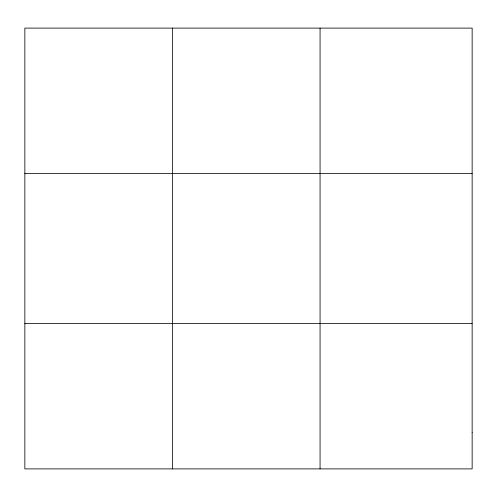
<?xml version="1.0" encoding="UTF-8"?>
<svg xmlns="http://www.w3.org/2000/svg" width="497" height="497" viewBox="0 0 497 497"><rect width="100%" height="100%" fill="white"/><g stroke="black" fill="none" stroke-linecap="round" stroke-linejoin="round"><path stroke-width="0.75" d="M172.459 468.895L172.459 28.105M320.068 468.895L320.068 28.105M24.85 173.565L472.15 173.565M24.85 323.435L472.15 323.435M472.15 432.533L472.15 468.895L24.85 468.895L24.85 28.105L472.15 28.105L472.15 432.533"/></g></svg>
